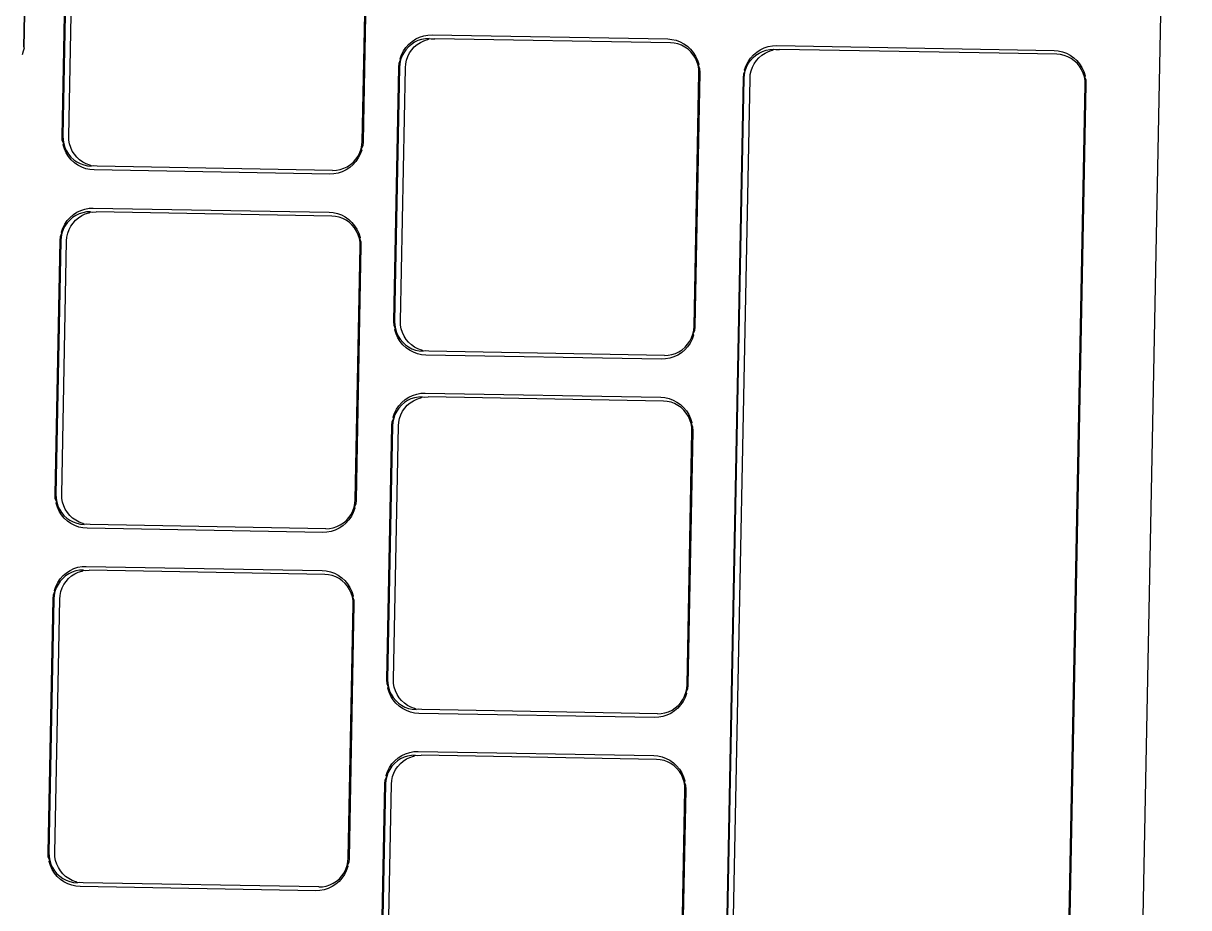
# Model space of a CAD drawing. Header units: millimetres. Extents: x 44692 to 333458, y -26854 to 14445.
# Drawn here: x 148827.6 to 148881.8, y -15426.2 to -15385 of the extents above; entities that cross this region are included whole.
import ezdxf

# ---------------------------------------------------------------- set-up
doc = ezdxf.new("R2010")
doc.units = ezdxf.units.MM
doc.header["$LTSCALE"] = 100
doc.layers.add('Muebles', color=112, linetype='Continuous')

msp = doc.modelspace()

# ---------------------------------------------------------------- linework, layer by layer
at = {"layer": 'Muebles'}
for p, q in [((148881.792, -15317.241), (148877.189, -15553.391)), ((148827.569, -15386.095), (148827.799, -15374.289)), ((148827.834, -15374.302), (148827.569, -15386.095)), ((148829.355, -15390.246), (148829.585, -15378.429)), ((148829.62, -15378.436), (148829.39, -15390.241)), ((148829.663, -15390.246), (148829.893, -15378.44)), ((148843.327, -15390.487), (148843.557, -15378.681)), ((148843.592, -15378.676), (148843.362, -15390.493)), ((148845.494, -15385.961), (148845.647, -15385.83)), ((148845.647, -15385.83), (148845.814, -15385.721)), ((148845.92, -15385.797), (148845.76, -15385.873)), ((148845.814, -15385.721), (148845.995, -15385.634)), ((148846.089, -15385.742), (148845.92, -15385.797)), ((148845.995, -15385.634), (148846.185, -15385.573)), ((148846.033, -15385.878), (148846.193, -15385.802)), ((148846.263, -15385.71), (148846.089, -15385.742)), ((148846.185, -15385.573), (148846.381, -15385.537)), ((148846.193, -15385.802), (148846.362, -15385.747)), ((148846.439, -15385.701), (148846.263, -15385.71)), ((148846.362, -15385.747), (148846.439, -15385.701)), ((148846.381, -15385.537), (148846.574, -15385.527)), ((148846.439, -15385.701), (148846.536, -15385.715)), ((148846.536, -15385.715), (148846.712, -15385.706)), ((148846.574, -15385.527), (148857.545, -15385.721)), ((148857.673, -15385.899), (148846.712, -15385.706)), ((148857.545, -15385.721), (148857.738, -15385.737)), ((148857.738, -15385.737), (148857.933, -15385.78)), ((148857.933, -15385.78), (148858.12, -15385.848)), ((148858.12, -15385.848), (148858.297, -15385.941)), ((148827.516, -15386.449), (148827.554, -15386.274)), ((148827.554, -15386.274), (148827.603, -15386.125)), ((148827.603, -15386.125), (148827.569, -15386.095)), ((148845.153, -15386.458), (148845.245, -15386.278)), ((148845.255, -15386.367), (148845.174, -15386.527)), ((148845.245, -15386.278), (148845.359, -15386.111)), ((148845.357, -15386.22), (148845.255, -15386.367)), ((148845.476, -15386.087), (148845.357, -15386.22)), ((148845.359, -15386.111), (148845.494, -15385.961)), ((148845.447, -15386.532), (148845.529, -15386.372)), ((148845.611, -15385.971), (148845.476, -15386.087)), ((148845.529, -15386.372), (148845.63, -15386.224)), ((148845.76, -15385.873), (148845.611, -15385.971)), ((148845.63, -15386.224), (148845.749, -15386.091)), ((148845.749, -15386.091), (148845.884, -15385.975)), ((148845.884, -15385.975), (148846.033, -15385.878)), ((148857.849, -15385.914), (148857.673, -15385.899)), ((148858.022, -15385.952), (148857.849, -15385.914)), ((148858.188, -15386.013), (148858.022, -15385.952)), ((148858.345, -15386.095), (148858.188, -15386.013)), ((148858.297, -15385.941), (148858.46, -15386.056)), ((148858.49, -15386.198), (148858.345, -15386.095)), ((148858.46, -15386.056), (148858.608, -15386.192)), ((148858.621, -15386.319), (148858.49, -15386.198)), ((148858.608, -15386.192), (148858.736, -15386.347)), ((148858.735, -15386.456), (148858.621, -15386.319)), ((148858.736, -15386.347), (148858.844, -15386.518)), ((148861.534, -15386.461), (148861.686, -15386.33)), ((148861.651, -15386.471), (148861.8, -15386.374)), ((148861.686, -15386.33), (148861.854, -15386.221)), ((148861.8, -15386.374), (148861.96, -15386.297)), ((148861.854, -15386.221), (148862.034, -15386.135)), ((148861.924, -15386.476), (148862.073, -15386.379)), ((148861.96, -15386.297), (148862.128, -15386.242)), ((148862.034, -15386.135), (148862.224, -15386.073)), ((148862.073, -15386.379), (148862.233, -15386.302)), ((148862.128, -15386.242), (148862.303, -15386.21)), ((148862.224, -15386.073), (148862.42, -15386.037)), ((148862.233, -15386.302), (148862.401, -15386.247)), ((148862.303, -15386.21), (148862.479, -15386.202)), ((148862.401, -15386.247), (148862.479, -15386.202)), ((148862.42, -15386.037), (148862.614, -15386.027)), ((148862.479, -15386.202), (148862.576, -15386.215)), ((148862.576, -15386.215), (148862.752, -15386.206)), ((148862.614, -15386.027), (148872.969, -15386.21)), ((148872.966, -15386.387), (148862.752, -15386.206)), ((148875.652, -15386.434), (148872.966, -15386.387)), ((148872.969, -15386.21), (148875.524, -15386.255)), ((148875.524, -15386.255), (148875.717, -15386.271)), ((148875.717, -15386.271), (148875.912, -15386.314)), ((148875.912, -15386.314), (148876.099, -15386.383)), ((148876.099, -15386.383), (148876.276, -15386.475)), ((148845.026, -15387.044), (148845.043, -15386.848)), ((148845.043, -15386.848), (148845.114, -15386.696)), ((148845.076, -15386.872), (148845.061, -15387.051)), ((148845.114, -15386.696), (148845.076, -15386.872)), ((148845.085, -15386.649), (148845.153, -15386.458)), ((148845.114, -15386.696), (148845.085, -15386.649)), ((148845.174, -15386.527), (148845.114, -15386.696)), ((148845.334, -15387.056), (148845.349, -15386.876)), ((148845.349, -15386.876), (148845.387, -15386.701)), ((148845.387, -15386.701), (148845.447, -15386.532)), ((148858.83, -15386.607), (148858.735, -15386.456)), ((148858.905, -15386.769), (148858.83, -15386.607)), ((148858.844, -15386.518), (148858.929, -15386.701)), ((148858.959, -15386.94), (148858.905, -15386.769)), ((148858.929, -15386.701), (148858.989, -15386.895)), ((148858.989, -15386.895), (148858.959, -15386.94)), ((148858.99, -15387.117), (148858.959, -15386.94)), ((148858.959, -15386.94), (148859.024, -15387.094)), ((148861.193, -15386.959), (148861.285, -15386.778)), ((148861.214, -15387.027), (148861.295, -15386.868)), ((148861.285, -15386.778), (148861.399, -15386.611)), ((148861.295, -15386.868), (148861.396, -15386.72)), ((148861.396, -15386.72), (148861.516, -15386.587)), ((148861.399, -15386.611), (148861.534, -15386.461)), ((148861.487, -15387.032), (148861.568, -15386.872)), ((148861.516, -15386.587), (148861.651, -15386.471)), ((148861.568, -15386.872), (148861.669, -15386.725)), ((148861.669, -15386.725), (148861.789, -15386.592)), ((148861.789, -15386.592), (148861.924, -15386.476)), ((148875.828, -15386.449), (148875.652, -15386.434)), ((148876.001, -15386.487), (148875.828, -15386.449)), ((148876.167, -15386.548), (148876.001, -15386.487)), ((148876.324, -15386.63), (148876.167, -15386.548)), ((148876.276, -15386.475), (148876.439, -15386.591)), ((148876.469, -15386.732), (148876.324, -15386.63)), ((148876.439, -15386.591), (148876.587, -15386.727)), ((148876.6, -15386.853), (148876.469, -15386.732)), ((148876.587, -15386.727), (148876.715, -15386.882)), ((148876.714, -15386.99), (148876.6, -15386.853)), ((148876.715, -15386.882), (148876.823, -15387.052)), ((148844.796, -15398.861), (148845.026, -15387.044)), ((148845.061, -15387.051), (148844.831, -15398.856)), ((148845.104, -15398.861), (148845.334, -15387.056)), ((148858.768, -15399.102), (148858.998, -15387.297)), ((148859.033, -15387.291), (148858.803, -15399.108)), ((148858.998, -15387.297), (148858.99, -15387.117)), ((148859.024, -15387.094), (148859.033, -15387.291)), ((148861.066, -15387.545), (148861.082, -15387.348)), ((148861.082, -15387.348), (148861.154, -15387.196)), ((148861.101, -15387.551), (148861.116, -15387.372)), ((148861.116, -15387.372), (148861.154, -15387.196)), ((148861.125, -15387.15), (148861.193, -15386.959)), ((148861.154, -15387.196), (148861.125, -15387.15)), ((148861.154, -15387.196), (148861.214, -15387.027)), ((148861.374, -15387.556), (148861.389, -15387.377)), ((148861.389, -15387.377), (148861.427, -15387.201)), ((148861.427, -15387.201), (148861.487, -15387.032)), ((148876.809, -15387.141), (148876.714, -15386.99)), ((148876.884, -15387.304), (148876.809, -15387.141)), ((148876.823, -15387.052), (148876.908, -15387.236)), ((148876.938, -15387.475), (148876.884, -15387.304)), ((148876.908, -15387.236), (148876.968, -15387.429)), ((148876.968, -15387.429), (148876.938, -15387.475)), ((148876.969, -15387.652), (148876.938, -15387.475)), ((148876.938, -15387.475), (148877.003, -15387.629)), ((148859.536, -15466.035), (148861.066, -15387.545)), ((148859.571, -15466.029), (148861.101, -15387.551)), ((148859.844, -15466.034), (148861.374, -15387.556)), ((148875.447, -15466.309), (148876.977, -15387.831)), ((148877.012, -15387.826), (148875.482, -15466.316)), ((148876.977, -15387.831), (148876.969, -15387.652)), ((148877.003, -15387.629), (148877.012, -15387.826)), ((148829.364, -15390.443), (148829.355, -15390.246)), ((148829.429, -15390.597), (148829.364, -15390.443)), ((148829.39, -15390.241), (148829.398, -15390.42)), ((148829.398, -15390.42), (148829.429, -15390.597)), ((148829.399, -15390.643), (148829.429, -15390.597)), ((148829.46, -15390.836), (148829.399, -15390.643)), ((148829.429, -15390.597), (148829.483, -15390.768)), ((148829.671, -15390.425), (148829.663, -15390.246)), ((148829.702, -15390.602), (148829.671, -15390.425)), ((148829.756, -15390.773), (148829.702, -15390.602)), ((148843.274, -15390.841), (148843.312, -15390.666)), ((148843.346, -15390.69), (148843.274, -15390.841)), ((148843.312, -15390.666), (148843.327, -15390.487)), ((148843.362, -15390.493), (148843.346, -15390.69)), ((148829.544, -15391.02), (148829.46, -15390.836)), ((148829.483, -15390.768), (148829.558, -15390.931)), ((148829.652, -15391.19), (148829.544, -15391.02)), ((148829.558, -15390.931), (148829.653, -15391.082)), ((148829.781, -15391.345), (148829.652, -15391.19)), ((148829.653, -15391.082), (148829.767, -15391.219)), ((148829.831, -15390.936), (148829.756, -15390.773)), ((148829.767, -15391.219), (148829.898, -15391.34)), ((148829.926, -15391.087), (148829.831, -15390.936)), ((148830.04, -15391.224), (148829.926, -15391.087)), ((148830.171, -15391.345), (148830.04, -15391.224)), ((148843.143, -15391.26), (148843.029, -15391.426)), ((148843.031, -15391.318), (148843.133, -15391.17)), ((148843.133, -15391.17), (148843.214, -15391.011)), ((148843.235, -15391.079), (148843.143, -15391.26)), ((148843.214, -15391.011), (148843.274, -15390.841)), ((148843.303, -15390.888), (148843.235, -15391.079)), ((148843.274, -15390.841), (148843.303, -15390.888)), ((148829.928, -15391.481), (148829.781, -15391.345)), ((148829.898, -15391.34), (148830.043, -15391.442)), ((148830.091, -15391.597), (148829.928, -15391.481)), ((148830.043, -15391.442), (148830.2, -15391.524)), ((148830.268, -15391.689), (148830.091, -15391.597)), ((148830.316, -15391.447), (148830.171, -15391.345)), ((148830.2, -15391.524), (148830.366, -15391.585)), ((148830.455, -15391.758), (148830.268, -15391.689)), ((148830.473, -15391.529), (148830.316, -15391.447)), ((148830.366, -15391.585), (148830.539, -15391.623)), ((148830.65, -15391.801), (148830.455, -15391.758)), ((148830.639, -15391.59), (148830.473, -15391.529)), ((148830.539, -15391.623), (148830.715, -15391.638)), ((148830.715, -15391.638), (148830.639, -15391.59)), ((148830.843, -15391.817), (148830.65, -15391.801)), ((148830.812, -15391.628), (148830.715, -15391.638)), ((148830.988, -15391.643), (148830.812, -15391.628)), ((148841.814, -15392.01), (148830.843, -15391.817)), ((148841.949, -15391.836), (148830.988, -15391.643)), ((148841.949, -15391.836), (148842.125, -15391.828)), ((148842.125, -15391.828), (148842.299, -15391.796)), ((148842.299, -15391.796), (148842.468, -15391.741)), ((148842.574, -15391.817), (148842.393, -15391.903)), ((148842.468, -15391.741), (148842.628, -15391.664)), ((148842.742, -15391.707), (148842.574, -15391.817)), ((148842.628, -15391.664), (148842.777, -15391.567)), ((148842.894, -15391.577), (148842.742, -15391.707)), ((148842.777, -15391.567), (148842.912, -15391.451)), ((148843.029, -15391.426), (148842.894, -15391.577)), ((148842.912, -15391.451), (148843.031, -15391.318)), ((148842.008, -15392.001), (148841.814, -15392.01)), ((148842.204, -15391.965), (148842.008, -15392.001)), ((148842.393, -15391.903), (148842.204, -15391.965)), ((148829.728, -15394.024), (148829.881, -15393.893)), ((148829.994, -15393.936), (148829.845, -15394.033)), ((148829.881, -15393.893), (148830.049, -15393.783)), ((148830.154, -15393.859), (148829.994, -15393.936)), ((148830.049, -15393.783), (148830.229, -15393.697)), ((148830.118, -15394.038), (148830.267, -15393.941)), ((148830.323, -15393.805), (148830.154, -15393.859)), ((148830.229, -15393.697), (148830.419, -15393.635)), ((148830.267, -15393.941), (148830.427, -15393.864)), ((148830.497, -15393.773), (148830.323, -15393.805)), ((148830.419, -15393.635), (148830.615, -15393.599)), ((148830.427, -15393.864), (148830.596, -15393.809)), ((148830.674, -15393.764), (148830.497, -15393.773)), ((148830.596, -15393.809), (148830.674, -15393.764)), ((148830.615, -15393.599), (148830.808, -15393.59)), ((148830.674, -15393.764), (148830.77, -15393.777)), ((148830.77, -15393.777), (148830.947, -15393.769)), ((148830.808, -15393.59), (148841.78, -15393.783)), ((148841.907, -15393.962), (148830.947, -15393.769)), ((148841.78, -15393.783), (148841.972, -15393.8)), ((148842.083, -15393.977), (148841.907, -15393.962)), ((148841.972, -15393.8), (148842.167, -15393.842)), ((148842.256, -15394.015), (148842.083, -15393.977)), ((148842.167, -15393.842), (148842.354, -15393.911)), ((148842.354, -15393.911), (148842.531, -15394.003)), ((148829.32, -15394.712), (148829.388, -15394.521)), ((148829.388, -15394.521), (148829.48, -15394.34)), ((148829.49, -15394.43), (148829.408, -15394.59)), ((148829.48, -15394.34), (148829.594, -15394.174)), ((148829.591, -15394.282), (148829.49, -15394.43)), ((148829.71, -15394.149), (148829.591, -15394.282)), ((148829.594, -15394.174), (148829.728, -15394.024)), ((148829.681, -15394.594), (148829.763, -15394.435)), ((148829.845, -15394.033), (148829.71, -15394.149)), ((148829.763, -15394.435), (148829.864, -15394.287)), ((148829.864, -15394.287), (148829.983, -15394.154)), ((148829.983, -15394.154), (148830.118, -15394.038)), ((148842.422, -15394.076), (148842.256, -15394.015)), ((148842.579, -15394.158), (148842.422, -15394.076)), ((148842.531, -15394.003), (148842.695, -15394.119)), ((148842.725, -15394.26), (148842.579, -15394.158)), ((148842.695, -15394.119), (148842.842, -15394.255)), ((148842.855, -15394.381), (148842.725, -15394.26)), ((148842.842, -15394.255), (148842.97, -15394.41)), ((148842.969, -15394.518), (148842.855, -15394.381)), ((148843.064, -15394.669), (148842.969, -15394.518)), ((148842.97, -15394.41), (148843.078, -15394.58)), ((148829.26, -15395.107), (148829.277, -15394.91)), ((148829.277, -15394.91), (148829.348, -15394.759)), ((148829.31, -15394.934), (148829.295, -15395.113)), ((148829.348, -15394.759), (148829.31, -15394.934)), ((148829.348, -15394.759), (148829.32, -15394.712)), ((148829.408, -15394.59), (148829.348, -15394.759)), ((148829.568, -15395.118), (148829.583, -15394.939)), ((148829.583, -15394.939), (148829.621, -15394.764)), ((148829.621, -15394.764), (148829.681, -15394.594)), ((148843.139, -15394.832), (148843.064, -15394.669)), ((148843.078, -15394.58), (148843.163, -15394.764)), ((148843.193, -15395.003), (148843.139, -15394.832)), ((148843.163, -15394.764), (148843.223, -15394.957)), ((148843.223, -15394.957), (148843.193, -15395.003)), ((148843.224, -15395.18), (148843.193, -15395.003)), ((148843.193, -15395.003), (148843.258, -15395.157)), ((148829.03, -15406.924), (148829.26, -15395.107)), ((148829.295, -15395.113), (148829.065, -15406.919)), ((148829.338, -15406.924), (148829.568, -15395.118)), ((148843.002, -15407.165), (148843.232, -15395.359)), ((148843.267, -15395.354), (148843.037, -15407.171)), ((148843.232, -15395.359), (148843.224, -15395.18)), ((148843.258, -15395.157), (148843.267, -15395.354)), ((148844.805, -15399.058), (148844.796, -15398.861)), ((148844.831, -15398.856), (148844.839, -15399.036)), ((148845.112, -15399.04), (148845.104, -15398.861)), ((148844.87, -15399.212), (148844.805, -15399.058)), ((148844.839, -15399.036), (148844.87, -15399.212)), ((148844.84, -15399.258), (148844.87, -15399.212)), ((148844.9, -15399.451), (148844.84, -15399.258)), ((148844.87, -15399.212), (148844.924, -15399.383)), ((148844.924, -15399.383), (148844.999, -15399.546)), ((148845.143, -15399.217), (148845.112, -15399.04)), ((148845.197, -15399.388), (148845.143, -15399.217)), ((148845.272, -15399.551), (148845.197, -15399.388)), ((148858.715, -15399.457), (148858.753, -15399.281)), ((148858.786, -15399.305), (148858.715, -15399.457)), ((148858.753, -15399.281), (148858.768, -15399.102)), ((148858.803, -15399.108), (148858.786, -15399.305)), ((148844.985, -15399.635), (148844.9, -15399.451)), ((148845.093, -15399.806), (148844.985, -15399.635)), ((148844.999, -15399.546), (148845.094, -15399.697)), ((148845.221, -15399.96), (148845.093, -15399.806)), ((148845.094, -15399.697), (148845.208, -15399.834)), ((148845.208, -15399.834), (148845.338, -15399.955)), ((148845.368, -15400.096), (148845.221, -15399.96)), ((148845.367, -15399.702), (148845.272, -15399.551)), ((148845.338, -15399.955), (148845.484, -15400.057)), ((148845.481, -15399.839), (148845.367, -15399.702)), ((148845.612, -15399.96), (148845.481, -15399.839)), ((148845.757, -15400.062), (148845.612, -15399.96)), ((148858.353, -15400.066), (148858.472, -15399.933)), ((148858.583, -15399.875), (148858.469, -15400.042)), ((148858.472, -15399.933), (148858.573, -15399.785)), ((148858.573, -15399.785), (148858.655, -15399.626)), ((148858.675, -15399.694), (148858.583, -15399.875)), ((148858.655, -15399.626), (148858.715, -15399.457)), ((148858.743, -15399.503), (148858.675, -15399.694)), ((148858.715, -15399.457), (148858.743, -15399.503)), ((148845.532, -15400.212), (148845.368, -15400.096)), ((148845.484, -15400.057), (148845.641, -15400.14)), ((148845.709, -15400.305), (148845.532, -15400.212)), ((148845.641, -15400.14), (148845.807, -15400.2)), ((148845.896, -15400.373), (148845.709, -15400.305)), ((148845.914, -15400.144), (148845.757, -15400.062)), ((148845.807, -15400.2), (148845.98, -15400.238)), ((148846.091, -15400.416), (148845.896, -15400.373)), ((148846.08, -15400.205), (148845.914, -15400.144)), ((148845.98, -15400.238), (148846.156, -15400.253)), ((148846.156, -15400.253), (148846.08, -15400.205)), ((148846.283, -15400.432), (148846.091, -15400.416)), ((148846.253, -15400.243), (148846.156, -15400.253)), ((148846.429, -15400.258), (148846.253, -15400.243)), ((148857.255, -15400.626), (148846.283, -15400.432)), ((148857.389, -15400.451), (148846.429, -15400.258)), ((148857.389, -15400.451), (148857.566, -15400.443)), ((148857.566, -15400.443), (148857.74, -15400.411)), ((148857.74, -15400.411), (148857.909, -15400.356)), ((148858.014, -15400.432), (148857.834, -15400.518)), ((148857.909, -15400.356), (148858.069, -15400.279)), ((148858.182, -15400.323), (148858.014, -15400.432)), ((148858.069, -15400.279), (148858.218, -15400.182)), ((148858.335, -15400.192), (148858.182, -15400.323)), ((148858.218, -15400.182), (148858.353, -15400.066)), ((148858.469, -15400.042), (148858.335, -15400.192)), ((148857.448, -15400.616), (148857.255, -15400.626)), ((148857.644, -15400.58), (148857.448, -15400.616)), ((148857.834, -15400.518), (148857.644, -15400.58)), ((148845.034, -15402.789), (148845.169, -15402.639)), ((148845.286, -15402.648), (148845.151, -15402.764)), ((148845.169, -15402.639), (148845.321, -15402.508)), ((148845.435, -15402.551), (148845.286, -15402.648)), ((148845.321, -15402.508), (148845.489, -15402.398)), ((148845.424, -15402.769), (148845.559, -15402.653)), ((148845.595, -15402.474), (148845.435, -15402.551)), ((148845.489, -15402.398), (148845.67, -15402.312)), ((148845.559, -15402.653), (148845.708, -15402.556)), ((148845.764, -15402.42), (148845.595, -15402.474)), ((148845.67, -15402.312), (148845.859, -15402.25)), ((148845.708, -15402.556), (148845.868, -15402.479)), ((148845.938, -15402.388), (148845.764, -15402.42)), ((148845.859, -15402.25), (148846.055, -15402.214)), ((148845.868, -15402.479), (148846.037, -15402.425)), ((148846.114, -15402.379), (148845.938, -15402.388)), ((148846.037, -15402.425), (148846.114, -15402.379)), ((148846.055, -15402.214), (148846.249, -15402.205)), ((148846.114, -15402.379), (148846.211, -15402.393)), ((148846.211, -15402.393), (148846.387, -15402.384)), ((148846.249, -15402.205), (148857.22, -15402.398)), ((148857.348, -15402.577), (148846.387, -15402.384)), ((148857.22, -15402.398), (148857.413, -15402.415)), ((148857.524, -15402.592), (148857.348, -15402.577)), ((148857.413, -15402.415), (148857.608, -15402.458)), ((148857.697, -15402.63), (148857.524, -15402.592)), ((148857.608, -15402.458), (148857.795, -15402.526)), ((148857.863, -15402.691), (148857.697, -15402.63)), ((148857.795, -15402.526), (148857.972, -15402.619)), ((148857.972, -15402.619), (148858.135, -15402.734)), ((148844.76, -15403.327), (148844.828, -15403.136)), ((148844.849, -15403.205), (148844.789, -15403.374)), ((148844.828, -15403.136), (148844.92, -15402.956)), ((148844.93, -15403.045), (148844.849, -15403.205)), ((148844.92, -15402.956), (148845.034, -15402.789)), ((148845.032, -15402.897), (148844.93, -15403.045)), ((148845.151, -15402.764), (148845.032, -15402.897)), ((148845.062, -15403.379), (148845.122, -15403.21)), ((148845.122, -15403.21), (148845.203, -15403.05)), ((148845.203, -15403.05), (148845.305, -15402.902)), ((148845.305, -15402.902), (148845.424, -15402.769)), ((148858.02, -15402.773), (148857.863, -15402.691)), ((148858.165, -15402.876), (148858.02, -15402.773)), ((148858.135, -15402.734), (148858.283, -15402.87)), ((148858.296, -15402.996), (148858.165, -15402.876)), ((148858.283, -15402.87), (148858.411, -15403.025)), ((148858.41, -15403.133), (148858.296, -15402.996)), ((148858.505, -15403.285), (148858.41, -15403.133)), ((148858.411, -15403.025), (148858.519, -15403.195)), ((148858.519, -15403.195), (148858.603, -15403.379)), ((148844.471, -15415.539), (148844.701, -15403.722)), ((148844.736, -15403.728), (148844.506, -15415.534)), ((148844.701, -15403.722), (148844.718, -15403.525)), ((148844.718, -15403.525), (148844.789, -15403.374)), ((148844.751, -15403.549), (148844.736, -15403.728)), ((148844.789, -15403.374), (148844.751, -15403.549)), ((148844.789, -15403.374), (148844.76, -15403.327)), ((148844.779, -15415.539), (148845.009, -15403.733)), ((148845.009, -15403.733), (148845.024, -15403.554)), ((148845.024, -15403.554), (148845.062, -15403.379)), ((148858.58, -15403.447), (148858.505, -15403.285)), ((148858.634, -15403.618), (148858.58, -15403.447)), ((148858.603, -15403.379), (148858.664, -15403.572)), ((148858.664, -15403.572), (148858.634, -15403.618)), ((148858.665, -15403.795), (148858.634, -15403.618)), ((148858.634, -15403.618), (148858.699, -15403.772)), ((148858.443, -15415.78), (148858.673, -15403.974)), ((148858.708, -15403.969), (148858.478, -15415.786)), ((148858.673, -15403.974), (148858.665, -15403.795)), ((148858.699, -15403.772), (148858.708, -15403.969)), ((148829.039, -15407.121), (148829.03, -15406.924)), ((148829.065, -15406.919), (148829.073, -15407.098)), ((148829.346, -15407.103), (148829.338, -15406.924)), ((148829.104, -15407.275), (148829.039, -15407.121)), ((148829.073, -15407.098), (148829.104, -15407.275)), ((148829.074, -15407.321), (148829.104, -15407.275)), ((148829.134, -15407.514), (148829.074, -15407.321)), ((148829.104, -15407.275), (148829.158, -15407.446)), ((148829.219, -15407.698), (148829.134, -15407.514)), ((148829.158, -15407.446), (148829.233, -15407.609)), ((148829.377, -15407.28), (148829.346, -15407.103)), ((148829.431, -15407.451), (148829.377, -15407.28)), ((148829.506, -15407.613), (148829.431, -15407.451)), ((148842.889, -15407.688), (148842.949, -15407.519)), ((148842.949, -15407.519), (148842.987, -15407.344)), ((148843.02, -15407.368), (148842.949, -15407.519)), ((148842.949, -15407.519), (148842.978, -15407.566)), ((148842.987, -15407.344), (148843.002, -15407.165)), ((148843.037, -15407.171), (148843.02, -15407.368)), ((148829.327, -15407.868), (148829.219, -15407.698)), ((148829.233, -15407.609), (148829.328, -15407.76)), ((148829.455, -15408.023), (148829.327, -15407.868)), ((148829.328, -15407.76), (148829.442, -15407.897)), ((148829.442, -15407.897), (148829.573, -15408.018)), ((148829.603, -15408.159), (148829.455, -15408.023)), ((148829.601, -15407.764), (148829.506, -15407.613)), ((148829.573, -15408.018), (148829.718, -15408.12)), ((148829.715, -15407.902), (148829.601, -15407.764)), ((148829.846, -15408.022), (148829.715, -15407.902)), ((148829.991, -15408.125), (148829.846, -15408.022)), ((148842.587, -15408.129), (148842.706, -15407.996)), ((148842.818, -15407.938), (148842.704, -15408.104)), ((148842.706, -15407.996), (148842.808, -15407.848)), ((148842.808, -15407.848), (148842.889, -15407.688)), ((148842.91, -15407.757), (148842.818, -15407.938)), ((148842.978, -15407.566), (148842.91, -15407.757)), ((148829.766, -15408.275), (148829.603, -15408.159)), ((148829.718, -15408.12), (148829.875, -15408.202)), ((148829.943, -15408.367), (148829.766, -15408.275)), ((148829.875, -15408.202), (148830.041, -15408.263)), ((148830.13, -15408.436), (148829.943, -15408.367)), ((148830.148, -15408.207), (148829.991, -15408.125)), ((148830.041, -15408.263), (148830.214, -15408.301)), ((148830.325, -15408.478), (148830.13, -15408.436)), ((148830.314, -15408.268), (148830.148, -15408.207)), ((148830.214, -15408.301), (148830.39, -15408.316)), ((148830.39, -15408.316), (148830.314, -15408.268)), ((148830.518, -15408.495), (148830.325, -15408.478)), ((148830.487, -15408.306), (148830.39, -15408.316)), ((148830.663, -15408.321), (148830.487, -15408.306)), ((148841.489, -15408.688), (148830.518, -15408.495)), ((148841.624, -15408.514), (148830.663, -15408.321)), ((148841.624, -15408.514), (148841.8, -15408.505)), ((148841.878, -15408.643), (148841.682, -15408.679)), ((148841.8, -15408.505), (148841.974, -15408.473)), ((148842.068, -15408.581), (148841.878, -15408.643)), ((148841.974, -15408.473), (148842.143, -15408.419)), ((148842.249, -15408.495), (148842.068, -15408.581)), ((148842.143, -15408.419), (148842.303, -15408.342)), ((148842.417, -15408.385), (148842.249, -15408.495)), ((148842.303, -15408.342), (148842.452, -15408.245)), ((148842.569, -15408.254), (148842.417, -15408.385)), ((148842.452, -15408.245), (148842.587, -15408.129)), ((148842.704, -15408.104), (148842.569, -15408.254)), ((148841.682, -15408.679), (148841.489, -15408.688)), ((148830.29, -15410.277), (148830.483, -15410.267)), ((148830.483, -15410.267), (148841.455, -15410.461)), ((148829.269, -15410.852), (148829.403, -15410.701)), ((148829.52, -15410.711), (148829.385, -15410.827)), ((148829.403, -15410.701), (148829.556, -15410.571)), ((148829.669, -15410.614), (148829.52, -15410.711)), ((148829.556, -15410.571), (148829.724, -15410.461)), ((148829.658, -15410.832), (148829.793, -15410.716)), ((148829.829, -15410.537), (148829.669, -15410.614)), ((148829.724, -15410.461), (148829.904, -15410.375)), ((148829.793, -15410.716), (148829.942, -15410.619)), ((148829.998, -15410.482), (148829.829, -15410.537)), ((148829.904, -15410.375), (148830.094, -15410.313)), ((148829.942, -15410.619), (148830.102, -15410.542)), ((148830.172, -15410.45), (148829.998, -15410.482)), ((148830.094, -15410.313), (148830.29, -15410.277)), ((148830.102, -15410.542), (148830.271, -15410.487)), ((148830.349, -15410.442), (148830.172, -15410.45)), ((148830.271, -15410.487), (148830.349, -15410.442)), ((148830.349, -15410.442), (148830.445, -15410.455)), ((148830.445, -15410.455), (148830.622, -15410.447)), ((148841.582, -15410.64), (148830.622, -15410.447)), ((148841.455, -15410.461), (148841.647, -15410.477)), ((148841.758, -15410.655), (148841.582, -15410.64)), ((148841.647, -15410.477), (148841.842, -15410.52)), ((148841.931, -15410.693), (148841.758, -15410.655)), ((148841.842, -15410.52), (148842.029, -15410.589)), ((148842.097, -15410.754), (148841.931, -15410.693)), ((148842.029, -15410.589), (148842.206, -15410.681)), ((148842.254, -15410.836), (148842.097, -15410.754)), ((148842.206, -15410.681), (148842.37, -15410.797)), ((148842.37, -15410.797), (148842.517, -15410.933)), ((148828.995, -15411.39), (148829.063, -15411.199)), ((148829.083, -15411.267), (148829.023, -15411.437)), ((148829.063, -15411.199), (148829.155, -15411.018)), ((148829.165, -15411.108), (148829.083, -15411.267)), ((148829.155, -15411.018), (148829.269, -15410.852)), ((148829.266, -15410.96), (148829.165, -15411.108)), ((148829.385, -15410.827), (148829.266, -15410.96)), ((148829.296, -15411.441), (148829.356, -15411.272)), ((148829.356, -15411.272), (148829.438, -15411.113)), ((148829.438, -15411.113), (148829.539, -15410.965)), ((148829.539, -15410.965), (148829.658, -15410.832)), ((148842.399, -15410.938), (148842.254, -15410.836)), ((148842.53, -15411.059), (148842.399, -15410.938)), ((148842.517, -15410.933), (148842.645, -15411.087)), ((148842.644, -15411.196), (148842.53, -15411.059)), ((148842.739, -15411.347), (148842.644, -15411.196)), ((148842.645, -15411.087), (148842.753, -15411.258)), ((148842.814, -15411.51), (148842.739, -15411.347)), ((148842.753, -15411.258), (148842.838, -15411.442)), ((148828.705, -15423.602), (148828.935, -15411.785)), ((148828.97, -15411.791), (148828.74, -15423.597)), ((148828.935, -15411.785), (148828.952, -15411.588)), ((148828.952, -15411.588), (148829.023, -15411.437)), ((148828.985, -15411.612), (148828.97, -15411.791)), ((148829.023, -15411.437), (148828.985, -15411.612)), ((148829.023, -15411.437), (148828.995, -15411.39)), ((148829.013, -15423.601), (148829.243, -15411.796)), ((148829.243, -15411.796), (148829.258, -15411.617)), ((148829.258, -15411.617), (148829.296, -15411.441)), ((148842.868, -15411.681), (148842.814, -15411.51)), ((148842.838, -15411.442), (148842.898, -15411.635)), ((148842.898, -15411.635), (148842.868, -15411.681)), ((148842.899, -15411.858), (148842.868, -15411.681)), ((148842.868, -15411.681), (148842.933, -15411.835)), ((148842.907, -15412.037), (148842.899, -15411.858)), ((148842.933, -15411.835), (148842.942, -15412.032)), ((148842.677, -15423.842), (148842.907, -15412.037)), ((148842.942, -15412.032), (148842.712, -15423.849)), ((148844.48, -15415.736), (148844.471, -15415.539)), ((148844.506, -15415.534), (148844.514, -15415.713)), ((148844.787, -15415.718), (148844.779, -15415.539)), ((148844.545, -15415.89), (148844.48, -15415.736)), ((148844.514, -15415.713), (148844.545, -15415.89)), ((148844.515, -15415.936), (148844.545, -15415.89)), ((148844.575, -15416.129), (148844.515, -15415.936)), ((148844.545, -15415.89), (148844.598, -15416.061)), ((148844.66, -15416.313), (148844.575, -15416.129)), ((148844.598, -15416.061), (148844.674, -15416.224)), ((148844.674, -15416.224), (148844.769, -15416.375)), ((148844.818, -15415.895), (148844.787, -15415.718)), ((148844.871, -15416.066), (148844.818, -15415.895)), ((148844.947, -15416.228), (148844.871, -15416.066)), ((148845.042, -15416.38), (148844.947, -15416.228)), ((148858.33, -15416.303), (148858.39, -15416.134)), ((148858.418, -15416.181), (148858.35, -15416.372)), ((148858.39, -15416.134), (148858.428, -15415.959)), ((148858.461, -15415.983), (148858.39, -15416.134)), ((148858.39, -15416.134), (148858.418, -15416.181)), ((148858.428, -15415.959), (148858.443, -15415.78)), ((148858.478, -15415.786), (148858.461, -15415.983)), ((148844.767, -15416.483), (148844.66, -15416.313)), ((148844.896, -15416.638), (148844.767, -15416.483)), ((148844.769, -15416.375), (148844.883, -15416.512)), ((148844.883, -15416.512), (148845.013, -15416.633)), ((148845.043, -15416.774), (148844.896, -15416.638)), ((148845.013, -15416.633), (148845.158, -15416.735)), ((148845.156, -15416.517), (148845.042, -15416.38)), ((148845.207, -15416.89), (148845.043, -15416.774)), ((148845.286, -15416.637), (148845.156, -15416.517)), ((148845.158, -15416.735), (148845.315, -15416.817)), ((148845.432, -15416.74), (148845.286, -15416.637)), ((148845.589, -15416.822), (148845.432, -15416.74)), ((148857.893, -15416.86), (148858.028, -15416.744)), ((148858.144, -15416.719), (148858.01, -15416.869)), ((148858.028, -15416.744), (148858.147, -15416.611)), ((148858.258, -15416.553), (148858.144, -15416.719)), ((148858.147, -15416.611), (148858.248, -15416.463)), ((148858.248, -15416.463), (148858.33, -15416.303)), ((148858.35, -15416.372), (148858.258, -15416.553)), ((148845.384, -15416.982), (148845.207, -15416.89)), ((148845.315, -15416.817), (148845.482, -15416.878)), ((148845.571, -15417.051), (148845.384, -15416.982)), ((148845.482, -15416.878), (148845.655, -15416.916)), ((148845.765, -15417.094), (148845.571, -15417.051)), ((148845.755, -15416.883), (148845.589, -15416.822)), ((148845.655, -15416.916), (148845.831, -15416.931)), ((148845.831, -15416.931), (148845.755, -15416.883)), ((148845.958, -15417.11), (148845.765, -15417.094)), ((148845.928, -15416.921), (148845.831, -15416.931)), ((148846.104, -15416.936), (148845.928, -15416.921)), ((148856.93, -15417.303), (148845.958, -15417.11)), ((148857.064, -15417.129), (148846.104, -15416.936)), ((148857.123, -15417.294), (148856.93, -15417.303)), ((148857.064, -15417.129), (148857.241, -15417.12)), ((148857.319, -15417.258), (148857.123, -15417.294)), ((148857.241, -15417.12), (148857.415, -15417.088)), ((148857.509, -15417.196), (148857.319, -15417.258)), ((148857.415, -15417.088), (148857.583, -15417.034)), ((148857.689, -15417.11), (148857.509, -15417.196)), ((148857.583, -15417.034), (148857.744, -15416.957)), ((148857.857, -15417), (148857.689, -15417.11)), ((148857.744, -15416.957), (148857.893, -15416.86)), ((148858.01, -15416.869), (148857.857, -15417)), ((148845.345, -15418.99), (148845.534, -15418.928)), ((148845.534, -15418.928), (148845.73, -15418.892)), ((148845.73, -15418.892), (148845.924, -15418.883)), ((148845.924, -15418.883), (148856.895, -15419.076)), ((148844.595, -15419.633), (148844.709, -15419.467)), ((148844.826, -15419.442), (148844.706, -15419.575)), ((148844.709, -15419.467), (148844.844, -15419.317)), ((148844.961, -15419.326), (148844.826, -15419.442)), ((148844.844, -15419.317), (148844.996, -15419.186)), ((148845.11, -15419.229), (148844.961, -15419.326)), ((148844.979, -15419.58), (148845.099, -15419.447)), ((148844.996, -15419.186), (148845.164, -15419.076)), ((148845.099, -15419.447), (148845.234, -15419.331)), ((148845.27, -15419.152), (148845.11, -15419.229)), ((148845.164, -15419.076), (148845.345, -15418.99)), ((148845.234, -15419.331), (148845.383, -15419.234)), ((148845.439, -15419.097), (148845.27, -15419.152)), ((148845.383, -15419.234), (148845.543, -15419.157)), ((148845.613, -15419.065), (148845.439, -15419.097)), ((148845.543, -15419.157), (148845.712, -15419.102)), ((148845.789, -15419.057), (148845.613, -15419.065)), ((148845.712, -15419.102), (148845.789, -15419.057)), ((148845.789, -15419.057), (148845.886, -15419.07)), ((148845.886, -15419.07), (148846.062, -15419.062)), ((148857.023, -15419.255), (148846.062, -15419.062)), ((148856.895, -15419.076), (148857.088, -15419.092)), ((148857.199, -15419.27), (148857.023, -15419.255)), ((148857.088, -15419.092), (148857.282, -15419.135)), ((148857.372, -15419.308), (148857.199, -15419.27)), ((148857.282, -15419.135), (148857.47, -15419.204)), ((148857.538, -15419.369), (148857.372, -15419.308)), ((148857.47, -15419.204), (148857.647, -15419.296)), ((148857.695, -15419.451), (148857.538, -15419.369)), ((148857.647, -15419.296), (148857.81, -15419.412)), ((148857.84, -15419.553), (148857.695, -15419.451)), ((148857.81, -15419.412), (148857.957, -15419.548)), ((148844.435, -15420.005), (148844.503, -15419.814)), ((148844.464, -15420.052), (148844.435, -15420.005)), ((148844.524, -15419.883), (148844.464, -15420.052)), ((148844.503, -15419.814), (148844.595, -15419.633)), ((148844.605, -15419.723), (148844.524, -15419.883)), ((148844.706, -15419.575), (148844.605, -15419.723)), ((148844.737, -15420.056), (148844.797, -15419.887)), ((148844.797, -15419.887), (148844.878, -15419.728)), ((148844.878, -15419.728), (148844.979, -15419.58)), ((148857.971, -15419.674), (148857.84, -15419.553)), ((148857.957, -15419.548), (148858.086, -15419.703)), ((148858.085, -15419.811), (148857.971, -15419.674)), ((148858.18, -15419.962), (148858.085, -15419.811)), ((148858.086, -15419.703), (148858.194, -15419.873)), ((148858.255, -15420.125), (148858.18, -15419.962)), ((148858.194, -15419.873), (148858.278, -15420.057)), ((148844.146, -15432.217), (148844.376, -15420.4)), ((148844.411, -15420.406), (148844.181, -15432.212)), ((148844.376, -15420.4), (148844.392, -15420.203)), ((148844.392, -15420.203), (148844.464, -15420.052)), ((148844.426, -15420.227), (148844.411, -15420.406)), ((148844.464, -15420.052), (148844.426, -15420.227)), ((148844.454, -15432.216), (148844.684, -15420.411)), ((148844.684, -15420.411), (148844.699, -15420.232)), ((148844.699, -15420.232), (148844.737, -15420.056)), ((148858.309, -15420.296), (148858.255, -15420.125)), ((148858.278, -15420.057), (148858.339, -15420.25)), ((148858.339, -15420.25), (148858.309, -15420.296)), ((148858.34, -15420.473), (148858.309, -15420.296)), ((148858.309, -15420.296), (148858.374, -15420.45)), ((148858.348, -15420.652), (148858.34, -15420.473)), ((148858.374, -15420.45), (148858.383, -15420.647)), ((148858.118, -15432.457), (148858.348, -15420.652)), ((148858.383, -15420.647), (148858.152, -15432.464)), ((148828.714, -15423.799), (148828.705, -15423.602)), ((148828.779, -15423.953), (148828.714, -15423.799)), ((148828.74, -15423.597), (148828.748, -15423.776)), ((148828.748, -15423.776), (148828.779, -15423.953)), ((148829.021, -15423.781), (148829.013, -15423.601)), ((148829.052, -15423.958), (148829.021, -15423.781)), ((148828.749, -15423.999), (148828.779, -15423.953)), ((148828.809, -15424.192), (148828.749, -15423.999)), ((148828.779, -15423.953), (148828.833, -15424.124)), ((148828.894, -15424.375), (148828.809, -15424.192)), ((148828.833, -15424.124), (148828.908, -15424.286)), ((148829.002, -15424.546), (148828.894, -15424.375)), ((148828.908, -15424.286), (148829.003, -15424.437)), ((148829.106, -15424.129), (148829.052, -15423.958)), ((148829.181, -15424.291), (148829.106, -15424.129)), ((148829.276, -15424.442), (148829.181, -15424.291)), ((148842.482, -15424.526), (148842.564, -15424.366)), ((148842.564, -15424.366), (148842.624, -15424.197)), ((148842.652, -15424.244), (148842.585, -15424.435)), ((148842.624, -15424.197), (148842.662, -15424.021)), ((148842.695, -15424.045), (148842.624, -15424.197)), ((148842.624, -15424.197), (148842.652, -15424.244)), ((148842.662, -15424.021), (148842.677, -15423.842)), ((148842.712, -15423.849), (148842.695, -15424.045)), ((148829.13, -15424.701), (148829.002, -15424.546)), ((148829.003, -15424.437), (148829.117, -15424.575)), ((148829.117, -15424.575), (148829.248, -15424.695)), ((148829.278, -15424.837), (148829.13, -15424.701)), ((148829.248, -15424.695), (148829.393, -15424.798)), ((148829.39, -15424.579), (148829.276, -15424.442)), ((148829.441, -15424.952), (148829.278, -15424.837)), ((148829.521, -15424.7), (148829.39, -15424.579)), ((148829.393, -15424.798), (148829.55, -15424.88)), ((148829.666, -15424.803), (148829.521, -15424.7)), ((148829.55, -15424.88), (148829.716, -15424.941)), ((148829.823, -15424.885), (148829.666, -15424.803)), ((148829.989, -15424.945), (148829.823, -15424.885)), ((148842.127, -15424.923), (148842.262, -15424.806)), ((148842.378, -15424.782), (148842.244, -15424.932)), ((148842.262, -15424.806), (148842.381, -15424.673)), ((148842.493, -15424.615), (148842.378, -15424.782)), ((148842.381, -15424.673), (148842.482, -15424.526)), ((148842.585, -15424.435), (148842.493, -15424.615)), ((148829.618, -15425.045), (148829.441, -15424.952)), ((148829.805, -15425.113), (148829.618, -15425.045)), ((148829.716, -15424.941), (148829.889, -15424.979)), ((148830, -15425.156), (148829.805, -15425.113)), ((148829.889, -15424.979), (148830.065, -15424.994)), ((148830.065, -15424.994), (148829.989, -15424.945)), ((148830.193, -15425.172), (148830, -15425.156)), ((148830.162, -15424.984), (148830.065, -15424.994)), ((148830.338, -15424.998), (148830.162, -15424.984)), ((148841.164, -15425.366), (148830.193, -15425.172)), ((148841.298, -15425.192), (148830.338, -15424.998)), ((148841.357, -15425.357), (148841.164, -15425.366)), ((148841.298, -15425.192), (148841.475, -15425.183)), ((148841.553, -15425.321), (148841.357, -15425.357)), ((148841.475, -15425.183), (148841.649, -15425.151)), ((148841.743, -15425.259), (148841.553, -15425.321)), ((148841.649, -15425.151), (148841.818, -15425.096)), ((148841.924, -15425.173), (148841.743, -15425.259)), ((148841.818, -15425.096), (148841.978, -15425.02)), ((148842.091, -15425.063), (148841.924, -15425.173)), ((148841.978, -15425.02), (148842.127, -15424.923)), ((148842.244, -15424.932), (148842.091, -15425.063))]:
    msp.add_line(p, q, dxfattribs=at)

doc.saveas('drawing.dxf')
